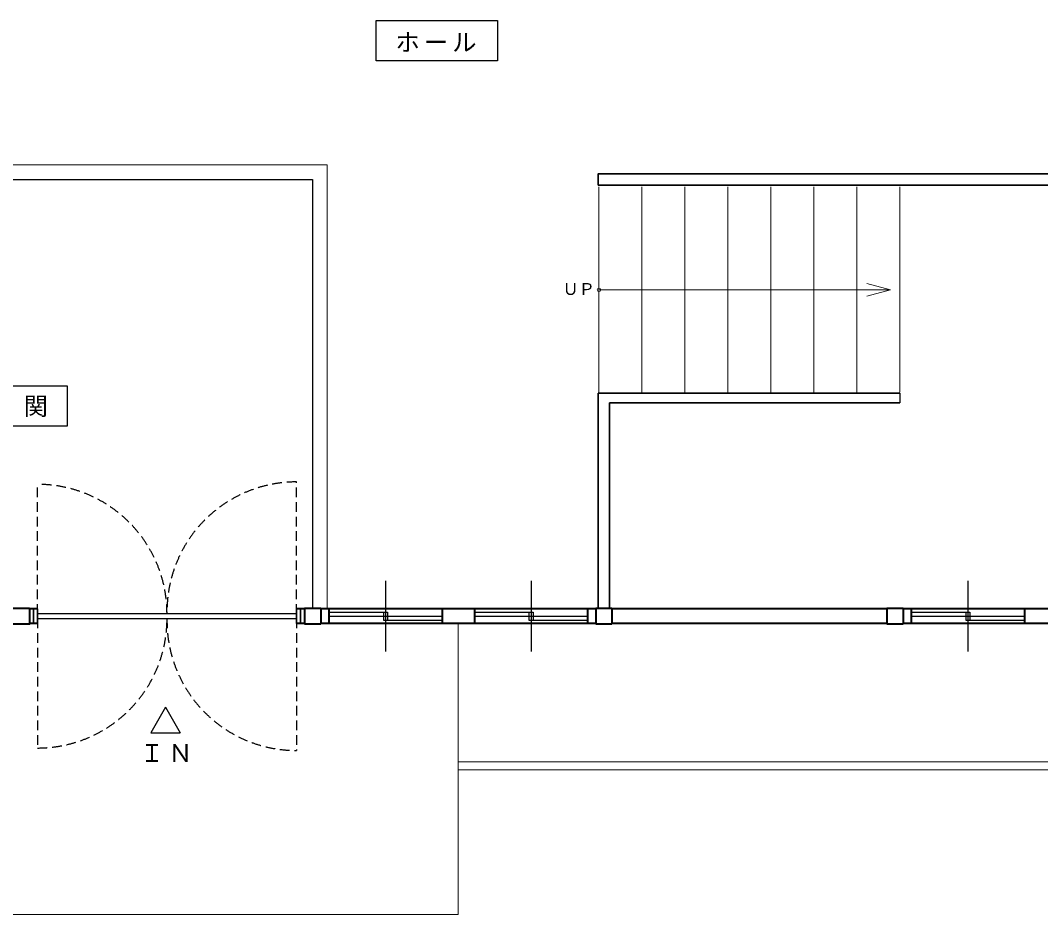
# Model space of a CAD drawing. Units: millimetres at full size, sheet at 1:50; details may follow other scales. Extents: x -14675 to 15005, y -12610 to 11367.
# Drawn here: x -355 to 5951, y -12610 to -7082 of the extents above; entities that cross this region are included whole.
import ezdxf
from ezdxf.enums import TextEntityAlignment as Align

# ---------------------------------------------------------------- set-up
doc = ezdxf.new("R2010")
doc.units = ezdxf.units.MM
doc.header["$LTSCALE"] = 50
doc.linetypes.add('DASHED1', pattern=[1.8, 1.2, -0.6])
for name, color, linetype, lineweight in [('0-2', 2, 'Continuous', 40), ('0-3', 7, 'Continuous', 25), ('0-F', 4, 'Continuous', 18)]:
    doc.layers.add(name, color=color, linetype=linetype, lineweight=lineweight)
doc.styles.add('ＭＳ ゴシック', font='')
doc.styles.get('ＭＳ ゴシック').set_extended_font_data('MS Gothic')

msp = doc.modelspace()

# ---------------------------------------------------------------- linework, layer by layer
at = {"layer": '0-2', "color": 7, "linetype": 'DASHED1', "lineweight": 25}
for p, q in [((-248.59, -10750.28), (-248.59, -9950.28)), ((1351.41, -10750.28), (1351.41, -9935.14)), ((-248.59, -10780.28), (-248.59, -11580.28)), ((1351.41, -10780.28), (1351.41, -11595.42))]:
    msp.add_line(p, q, dxfattribs=at)
at = {"layer": '0-2', "color": 7, "lineweight": 25}
for p, q in [((1901.41, -10547.15), (1901.41, -10983.4)), ((2801.41, -10547.15), (2801.41, -10983.4)), ((5501.41, -10547.15), (5501.41, -10983.4)), ((1351.41, -10750.28), (-248.59, -10750.28)), ((-248.59, -10780.28), (1351.41, -10780.28)), ((1551.41, -10740.28), (1913.91, -10740.28)), ((1551.41, -10765.28), (2251.41, -10765.28)), ((1888.91, -10740.28), (1888.91, -10790.28)), ((1913.91, -10740.28), (1913.91, -10790.28)), ((2451.41, -10740.28), (2813.91, -10740.28)), ((2451.41, -10765.28), (3151.41, -10765.28)), ((2788.91, -10740.28), (2788.91, -10790.28)), ((2813.91, -10740.28), (2813.91, -10790.28)), ((5151.41, -10740.28), (5513.91, -10740.28)), ((5151.41, -10765.28), (5851.41, -10765.28)), ((5488.91, -10740.28), (5488.91, -10790.28)), ((5513.91, -10740.28), (5513.91, -10790.28)), ((1888.91, -10790.28), (2251.41, -10790.28)), ((2788.91, -10790.28), (3151.41, -10790.28)), ((5488.91, -10790.28), (5851.41, -10790.28))]:
    msp.add_line(p, q, dxfattribs=at)
at = {"layer": '0-2'}
for p, q in [((-398.59, -10715.28), (-298.59, -10715.28)), ((-298.59, -10720.28), (-298.59, -10715.28)), ((-248.59, -10720.28), (-298.59, -10720.28)), ((1401.41, -10720.28), (1351.41, -10720.28)), ((1401.41, -10720.28), (1401.41, -10715.28)), ((1401.41, -10715.28), (1501.41, -10715.28)), ((1501.41, -10720.28), (1501.41, -10715.28)), ((3201.41, -10720.28), (1501.41, -10720.28)), ((1551.41, -10720.28), (1551.41, -10810.28)), ((2251.41, -10720.28), (2251.41, -10810.28)), ((2451.41, -10720.28), (2451.41, -10810.28)), ((3151.41, -10720.28), (3151.41, -10810.28)), ((3201.41, -10720.28), (3201.41, -10715.28)), ((3201.41, -10715.28), (3301.41, -10715.28)), ((3301.41, -10720.28), (3301.41, -10715.28)), ((5001.41, -10720.28), (3301.41, -10720.28)), ((5001.41, -10720.28), (5001.41, -10715.28)), ((5001.41, -10715.28), (5101.42, -10715.28)), ((5101.42, -10720.28), (5101.42, -10715.28)), ((6801.42, -10720.28), (5101.42, -10720.28)), ((5151.42, -10720.28), (5151.42, -10810.28)), ((5851.41, -10720.28), (5851.41, -10810.28)), ((-248.59, -10810.28), (-298.59, -10810.28)), ((1401.41, -10810.28), (1351.41, -10810.28)), ((1501.41, -10815.28), (1401.41, -10815.28)), ((3201.41, -10810.28), (1501.41, -10810.28)), ((3301.41, -10815.28), (3201.41, -10815.28)), ((5001.41, -10810.28), (3301.41, -10810.28)), ((5101.42, -10815.28), (5001.41, -10815.28)), ((6801.42, -10810.28), (5101.42, -10810.28))]:
    msp.add_line(p, q, dxfattribs=at)
at = {"layer": '0-2', "color": 3, "lineweight": 35}
for p, q in [((-273.59, -10720.28), (-248.59, -10720.28)), ((-273.59, -10810.28), (-273.59, -10720.28)), ((-248.59, -10810.28), (-248.59, -10720.28)), ((1351.41, -10720.28), (1376.41, -10720.28)), ((1351.41, -10810.28), (1351.41, -10720.28)), ((-273.59, -10810.28), (-248.59, -10810.28))]:
    msp.add_line(p, q, dxfattribs=at)
at = {"layer": '0-2'}
for points in [[(-298.59, -10720.28), (-298.59, -10810.28), (-298.59, -10815.28), (-398.59, -10815.28)], [(1401.41, -10720.28), (1401.41, -10810.28), (1401.41, -10815.28)], [(1501.41, -10720.28), (1501.41, -10810.28), (1501.41, -10815.28)], [(3201.41, -10720.28), (3201.41, -10810.28), (3201.41, -10815.28)], [(3301.41, -10720.28), (3301.41, -10810.28), (3301.41, -10815.28)], [(5001.41, -10720.28), (5001.41, -10810.28), (5001.41, -10815.28)], [(5101.42, -10720.28), (5101.42, -10810.28), (5101.42, -10815.28)]]:
    msp.add_lwpolyline(points, dxfattribs=at)
at = {"layer": '0-2', "color": 3, "lineweight": 35}
msp.add_lwpolyline([(1351.41, -10810.28), (1376.41, -10810.28), (1376.41, -10720.28)], dxfattribs=at)
at = {"layer": '0-2', "color": 7, "linetype": 'DASHED1', "lineweight": 25}
for centre, radius, start, end in [((-248.59, -10750.28), 800, 0.00009, 90), ((1351.41, -10735.28), 800.14, 90, 181.07407), ((-248.59, -10780.28), 800, 270, 359.99991), ((1351.41, -10795.28), 800.14, 178.92593, 270)]:
    msp.add_arc(centre, radius, start, end, dxfattribs=at)
at = {"layer": '0-3', "color": 3, "lineweight": 35}
for p, q in [((6886.42, -8100.28), (3216.41, -8100.28)), ((3216.41, -9385.28), (5081.42, -9385.28)), ((3216.41, -9385.28), (3216.41, -10715.28)), ((5081.42, -9445.28), (3286.41, -9445.28)), ((3286.41, -10715.28), (3286.41, -9445.28))]:
    msp.add_line(p, q, dxfattribs=at)
at = {"layer": '0-3', "color": 4, "lineweight": 18}
for p, q in [((3221.41, -8110.28), (3221.41, -9385.28)), ((3487.13, -8110.28), (3487.13, -9385.28)), ((3752.84, -8110.28), (3752.84, -9385.28)), ((4018.56, -8110.28), (4018.56, -9385.28)), ((4284.27, -8110.28), (4284.27, -9385.28)), ((4549.99, -8110.28), (4549.99, -9385.28)), ((4815.7, -8110.28), (4815.7, -9385.28)), ((5081.42, -8110.28), (5081.42, -9380.28)), ((2351.41, -10810.28), (2351.41, -12610.28)), ((2351.41, -11665.28), (14051.41, -11665.28)), ((2351.41, -11715.28), (14101.42, -11715.28)), ((2351.41, -12610.28), (-1248.59, -12610.28))]:
    msp.add_line(p, q, dxfattribs=at)
at = {"layer": '0-3'}
msp.add_line((5081.42, -9385.28), (5081.42, -9445.28), dxfattribs=at)
at = {"layer": '0-3', "color": 4, "lineweight": 18}
msp.add_lwpolyline([(-2113.59, -7975.28), (1541.41, -7975.28), (1541.41, -10715.28)], dxfattribs=at)
at = {"layer": '0-3'}
msp.add_lwpolyline([(-2113.59, -8065.28), (1451.41, -8065.28), (1451.41, -10715.28)], dxfattribs=at)
at = {"layer": '0-3', "color": 3, "lineweight": 35}
msp.add_lwpolyline([(6886.42, -8030.28), (3216.41, -8030.28), (3216.41, -8100.28)], dxfattribs=at)
at = {"layer": '0-F'}
msp.add_line((5023.17, -8747.78), (4878.28, -8708.96), dxfattribs=at)
at = {"layer": '0-F', "color": 7, "lineweight": 25}
for p, q in [((541.32, -11328.72), (450.76, -11485.56)), ((541.32, -11328.72), (631.87, -11485.56)), ((450.76, -11485.56), (631.87, -11485.56))]:
    msp.add_line(p, q, dxfattribs=at)
for points in [[(1843.8, -7331.53), (1843.8, -7081.53), (2593.8, -7081.53), (2593.8, -7331.53)], [(-816.66, -9591.29), (-816.66, -9341.29), (-66.66, -9341.29), (-66.66, -9591.29)]]:
    msp.add_lwpolyline(points, close=True, dxfattribs=at)
at = {"layer": '0-F'}
msp.add_lwpolyline([(3221.41, -8747.78), (5023.17, -8747.78), (4878.28, -8786.61)], dxfattribs=at)
msp.add_circle((3221.41, -8747.78), 10.85, dxfattribs=at)

# ---------------------------------------------------------------- texts
at = {"layer": '0-F', "style": 'ＭＳ ゴシック'}
msp.add_text('ＵＰ', height=73.31, dxfattribs=at).set_placement((2996.31, -8800.73), align=Align.BOTTOM_LEFT)
at = {"layer": '0-F', "color": 7, "char_height": 110, "attachment_point": 7, "style": 'ＭＳ ゴシック'}
for s, insert in [('\\T1.17;ホール', (1963.4, -7275.91)), ('\\T1.17;玄\u3000関', (-685.41, -9535.08)), ('\\T1.17;ＩＮ', (383.69, -11665.88))]:
    msp.add_mtext(s, dxfattribs=dict(at, insert=insert))

doc.saveas('drawing.dxf')
